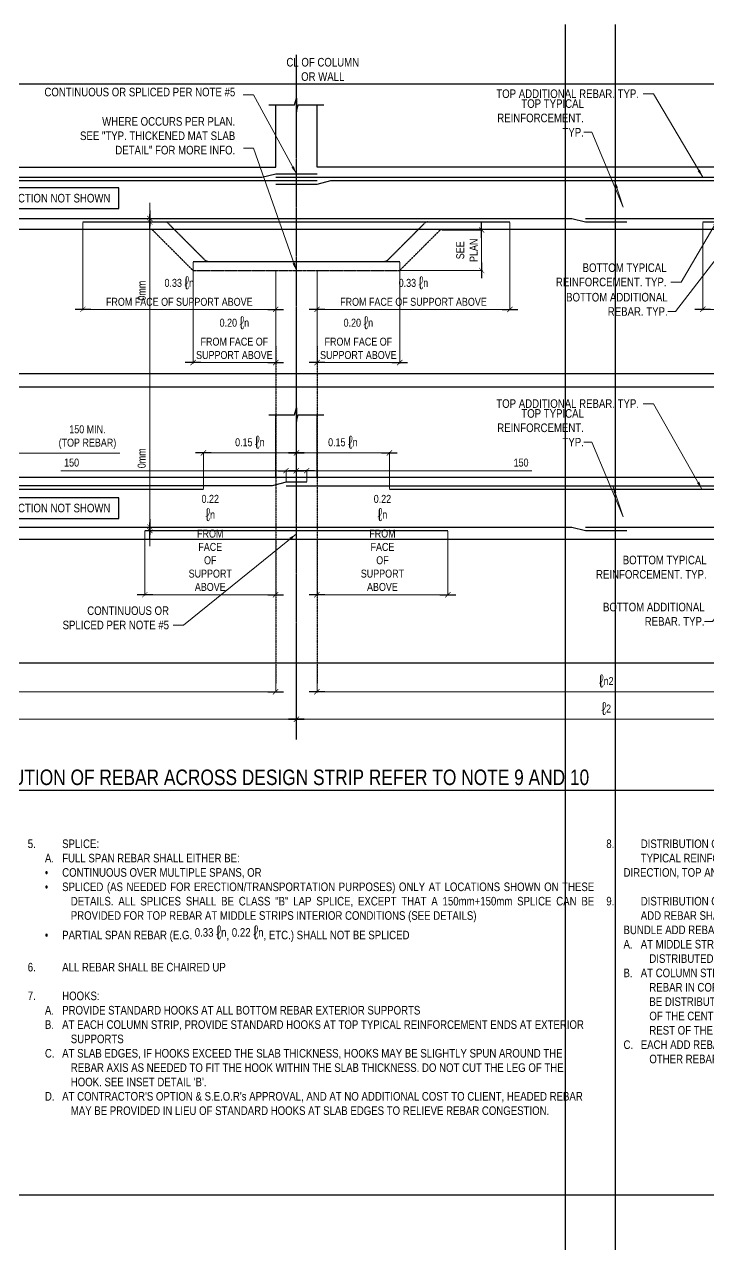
# Model space of a CAD drawing. Header units: millimetres. Extents: x 2250 to 72050, y -16050 to 57150.
# Drawn here: x 20186 to 40698, y 20560 to 57150 of the extents above; entities that cross this region are included whole.
import ezdxf

# ---------------------------------------------------------------- set-up
doc = ezdxf.new("R2010")
doc.units = ezdxf.units.MM
for name, pattern in [('CENTER2', [1.125, 0.75, -0.125, 0.125, -0.125]), ('DOT2', [0.125, 0, -0.125]), ('HIDDEN', [0.375, 0.25, -0.125]), ('HIDDEN2', [0.1875, 0.125, -0.0625])]:
    doc.linetypes.add(name, pattern=pattern)
doc.layers.add('Lines', color=7, linetype='Continuous', lineweight=9, true_color=0x00a600)
doc.layers.add('NPLT-JLA', color=193, linetype='Continuous', plot=False)
for name, color, linetype in [('S-G-BREK', 2, 'Continuous'), ('S-G-CNTR', 1, 'CENTER2'), ('S-G-DIMS', 1, 'Continuous'), ('S-G-DOTS', 2, 'DOT2'), ('S-G-HDN1', 2, 'HIDDEN'), ('S-G-HDN2', 1, 'HIDDEN2'), ('S-G-LEDR', 2, 'Continuous'), ('S-G-MEDM', 3, 'Continuous'), ('S-G-RBAR', 7, 'Continuous'), ('S-G-STTL', 4, 'Continuous'), ('S-G-TEXT', 3, 'Continuous'), ('S-G-TITLREF', 4, 'Continuous')]:
    doc.layers.add(name, color=color, linetype=linetype)
doc.styles.add('ARIAL', font='arial.ttf', dxfattribs={"width": 0.8})
doc.dimstyles.new('ARIALDIMS', dxfattribs={"dimscale": 12, "dimtxt": 20, "dimasz": 19.5, "dimexe": 2.25, "dimexo": 1.75, "dimgap": 10, "dimtad": 1, "dimzin": 3, "dimdsep": 46, "dimtxsty": 'ARIAL', "dimblk1": 'nyatick', "dimblk2": 'nyatick', "dimsah": 1, "dimcen": 2.25, "dimclrd": 1, "dimclre": 1, "dimclrt": 2, "dimadec": 0, "dimazin": 0, "dimtfac": 1, "dimtmove": 0, "dimatfit": 3, "dimfxl": 1, "dimfrac": 2, "dimtolj": 1, "dimtzin": 0, "dimarcsym": 0})

# ---------------------------------------------------------------- blocks, each defined once
blk = doc.blocks.new('nyatick')
at = {"layer": 'S-G-DIMS'}
blk.add_line((-1.01, 0), (1, 0), dxfattribs=at)
at = {"layer": 'S-G-DIMS', "const_width": 0.08}
blk.add_lwpolyline([(0.34, 0.34), (-0.34, -0.34)], dxfattribs=at)
blk = doc.blocks.new('*D271')
at = {"layer": 'Defpoints', "color": 0, "transparency": 16777216}
for p in [(70082, 88492), (87428, 88492), (87428, 87666)]:
    blk.add_point(p, dxfattribs=at)
at = {"layer": 'S-G-DIMS', "color": 1, "lineweight": -2, "transparency": 16777216}
for p, q in [((70082, 88471), (70082, 87639)), ((87428, 88471), (87428, 87639)), ((70316, 87666), (87194, 87666))]:
    blk.add_line(p, q, dxfattribs=at)
at = {"layer": 'S-G-DIMS', "color": 1, "lineweight": -2, "transparency": 16777216, "xscale": 234, "yscale": 234, "zscale": 234, "rotation": 180}
blk.add_blockref('nyatick', (70082, 87666), dxfattribs=at)
at = {"layer": 'S-G-DIMS', "color": 1, "lineweight": -2, "transparency": 16777216, "xscale": 234, "yscale": 234, "zscale": 234}
blk.add_blockref('nyatick', (87428, 87666), dxfattribs=at)
at = {"layer": 'S-G-DIMS', "color": 2, "transparency": 16777216, "insert": (78755, 87985), "char_height": 240, "attachment_point": 5, "style": 'ARIAL'}
blk.add_mtext('\\A1;{\\fArial|b0|i0|c0|p34;\\H1.6x;ℓ\\H0.625x;n1 }', dxfattribs=at)
blk = doc.blocks.new('*D272')
at = {"layer": 'Defpoints', "color": 0, "transparency": 16777216}
for p in [(88667, 88492), (106012, 88492), (106012, 87666)]:
    blk.add_point(p, dxfattribs=at)
at = {"layer": 'S-G-DIMS', "color": 1, "lineweight": -2, "transparency": 16777216}
for p, q in [((88667, 88471), (88667, 87639)), ((106012, 88471), (106012, 87639)), ((88901, 87666), (105778, 87666))]:
    blk.add_line(p, q, dxfattribs=at)
at = {"layer": 'S-G-DIMS', "color": 1, "lineweight": -2, "transparency": 16777216, "xscale": 234, "yscale": 234, "zscale": 234, "rotation": 180}
blk.add_blockref('nyatick', (88667, 87666), dxfattribs=at)
at = {"layer": 'S-G-DIMS', "color": 1, "lineweight": -2, "transparency": 16777216, "xscale": 234, "yscale": 234, "zscale": 234}
blk.add_blockref('nyatick', (106012, 87666), dxfattribs=at)
at = {"layer": 'S-G-DIMS', "color": 2, "transparency": 16777216, "insert": (97339, 87985), "char_height": 240, "attachment_point": 5, "style": 'ARIAL'}
blk.add_mtext('\\A1;{\\fArial|b0|i0|c0|p34;\\H1.6x;ℓ\\H0.625x;n2 }', dxfattribs=at)
blk = doc.blocks.new('*D273')
at = {"layer": 'Defpoints', "color": 0, "transparency": 16777216}
for p in [(69463, 88492), (88047, 88492), (88047, 86840)]:
    blk.add_point(p, dxfattribs=at)
at = {"layer": 'S-G-DIMS', "color": 1, "lineweight": -2, "transparency": 16777216}
for p, q in [((69463, 88471), (69463, 86813)), ((88047, 88471), (88047, 86813)), ((69697, 86840), (87813, 86840))]:
    blk.add_line(p, q, dxfattribs=at)
at = {"layer": 'S-G-DIMS', "color": 1, "lineweight": -2, "transparency": 16777216, "xscale": 234, "yscale": 234, "zscale": 234, "rotation": 180}
blk.add_blockref('nyatick', (69463, 86840), dxfattribs=at)
at = {"layer": 'S-G-DIMS', "color": 1, "lineweight": -2, "transparency": 16777216, "xscale": 234, "yscale": 234, "zscale": 234}
blk.add_blockref('nyatick', (88047, 86840), dxfattribs=at)
at = {"layer": 'S-G-DIMS', "color": 2, "transparency": 16777216, "insert": (78755, 87159), "char_height": 240, "attachment_point": 5, "style": 'ARIAL'}
blk.add_mtext('\\A1;{\\fArial|b0|i0|c0|p34;\\H1.6x;ℓ\\H0.625x;1 }', dxfattribs=at)
blk = doc.blocks.new('*D274')
at = {"layer": 'Defpoints', "color": 0, "transparency": 16777216}
for p in [(88047, 88492), (106632, 88492), (106632, 86840)]:
    blk.add_point(p, dxfattribs=at)
at = {"layer": 'S-G-DIMS', "color": 1, "lineweight": -2, "transparency": 16777216}
for p, q in [((88047, 88471), (88047, 86813)), ((106632, 88471), (106632, 86813)), ((88281, 86840), (106398, 86840))]:
    blk.add_line(p, q, dxfattribs=at)
at = {"layer": 'S-G-DIMS', "color": 1, "lineweight": -2, "transparency": 16777216, "xscale": 234, "yscale": 234, "zscale": 234, "rotation": 180}
blk.add_blockref('nyatick', (88047, 86840), dxfattribs=at)
at = {"layer": 'S-G-DIMS', "color": 1, "lineweight": -2, "transparency": 16777216, "xscale": 234, "yscale": 234, "zscale": 234}
blk.add_blockref('nyatick', (106632, 86840), dxfattribs=at)
at = {"layer": 'S-G-DIMS', "color": 2, "transparency": 16777216, "insert": (97339, 87159), "char_height": 240, "attachment_point": 5, "style": 'ARIAL'}
blk.add_mtext('\\A1;{\\fArial|b0|i0|c0|p34;\\H1.6x;ℓ\\H0.625x;2 }', dxfattribs=at)
blk = doc.blocks.new('*D276')
at = {"layer": 'Defpoints', "color": 0, "transparency": 16777216}
for p in [(92384, 101512), (93602, 101512), (91145, 100297)]:
    blk.add_point(p, dxfattribs=at)
at = {"layer": 'S-G-DIMS', "color": 1, "lineweight": -2, "transparency": 16777216}
for p, q in [((92405, 101512), (93629, 101512)), ((93602, 100531), (93602, 101278)), ((91166, 100297), (93629, 100297))]:
    blk.add_line(p, q, dxfattribs=at)
at = {"layer": 'S-G-DIMS', "color": 1, "lineweight": -2, "transparency": 16777216, "xscale": 234, "yscale": 234, "zscale": 234}
for p, rotation in [((93602, 101512), 90), ((93602, 100297), 270)]:
    blk.add_blockref('nyatick', p, dxfattribs=dict(at, rotation=rotation))
at = {"layer": 'S-G-DIMS', "color": 2, "transparency": 16777216, "insert": (93160, 100904), "char_height": 240, "attachment_point": 5, "rotation": 90, "style": 'ARIAL'}
blk.add_mtext('\\A1;SEE\\PPLAN', dxfattribs=at)
blk = doc.blocks.new('*D279')
at = {"layer": 'Defpoints', "color": 0, "transparency": 16777216}
for p in [(88667, 92244), (92590, 92502), (92590, 90575)]:
    blk.add_point(p, dxfattribs=at)
at = {"layer": 'S-G-DIMS', "color": 1, "lineweight": -2, "transparency": 16777216}
for p, q in [((88667, 92223), (88667, 90548)), ((92590, 92481), (92590, 90548)), ((88901, 90575), (92356, 90575))]:
    blk.add_line(p, q, dxfattribs=at)
at = {"layer": 'S-G-DIMS', "color": 1, "lineweight": -2, "transparency": 16777216, "xscale": 234, "yscale": 234, "zscale": 234, "rotation": 180}
blk.add_blockref('nyatick', (88667, 90575), dxfattribs=at)
at = {"layer": 'S-G-DIMS', "color": 1, "lineweight": -2, "transparency": 16777216, "xscale": 234, "yscale": 234, "zscale": 234}
blk.add_blockref('nyatick', (92590, 90575), dxfattribs=at)
at = {"layer": 'S-G-DIMS', "color": 2, "transparency": 16777216, "insert": (90628, 92127), "char_height": 240, "width": 199.47, "attachment_point": 5, "style": 'ARIAL'}
blk.add_mtext('\\A1;0.22 {\\fArial|b0|i0|c0|p34;\\H1.6x;ℓ\\H0.625x;n\\P}FROM FACE OF \\PSUPPORT ABOVE', dxfattribs=at)
blk = doc.blocks.new('*D281')
at = {"layer": 'Defpoints', "color": 0, "transparency": 16777216}
for p in [(88357, 94294), (88047, 93947), (88357, 93947)]:
    blk.add_point(p, dxfattribs=at)
at = {"layer": 'S-G-DIMS', "color": 1, "lineweight": -2, "transparency": 16777216}
for p, q in [((87813, 94294), (87579, 94294)), ((88047, 93968), (88047, 94321)), ((88047, 94294), (88357, 94294)), ((88357, 93968), (88357, 94321)), ((88591, 94294), (95108, 94294))]:
    blk.add_line(p, q, dxfattribs=at)
at = {"layer": 'S-G-DIMS', "color": 1, "lineweight": -2, "transparency": 16777216, "xscale": 234, "yscale": 234, "zscale": 234}
blk.add_blockref('nyatick', (88047, 94294), dxfattribs=at)
at = {"layer": 'S-G-DIMS', "color": 1, "lineweight": -2, "transparency": 16777216, "xscale": 234, "yscale": 234, "zscale": 234, "rotation": 180}
blk.add_blockref('nyatick', (88357, 94294), dxfattribs=at)
at = {"layer": 'S-G-DIMS', "color": 2, "transparency": 16777216, "insert": (94785, 94536), "char_height": 240, "attachment_point": 5, "style": 'ARIAL'}
blk.add_mtext('\\A1;150', dxfattribs=at)
blk = doc.blocks.new('*D282')
at = {"layer": 'Defpoints', "color": 0, "transparency": 16777216}
for p in [(88047, 94294), (87738, 93947), (88047, 93947)]:
    blk.add_point(p, dxfattribs=at)
at = {"layer": 'S-G-DIMS', "color": 1, "lineweight": -2, "transparency": 16777216}
for p, q in [((87504, 94294), (80986, 94294)), ((87738, 93968), (87738, 94321)), ((88047, 94294), (87738, 94294)), ((88047, 93968), (88047, 94321)), ((88281, 94294), (88515, 94294))]:
    blk.add_line(p, q, dxfattribs=at)
at = {"layer": 'S-G-DIMS', "color": 1, "lineweight": -2, "transparency": 16777216, "xscale": 234, "yscale": 234, "zscale": 234}
blk.add_blockref('nyatick', (87738, 94294), dxfattribs=at)
at = {"layer": 'S-G-DIMS', "color": 1, "lineweight": -2, "transparency": 16777216, "xscale": 234, "yscale": 234, "zscale": 234, "rotation": 180}
blk.add_blockref('nyatick', (88047, 94294), dxfattribs=at)
at = {"layer": 'S-G-DIMS', "color": 2, "transparency": 16777216, "insert": (81309, 94536), "char_height": 240, "attachment_point": 5, "style": 'ARIAL'}
blk.add_mtext('\\A1;150', dxfattribs=at)
blk = doc.blocks.new('*D261')
at = {"layer": 'Defpoints', "color": 0, "transparency": 16777216}
for p in [(83654, 101857), (84146, 101857), (84146, 101754)]:
    blk.add_point(p, dxfattribs=at)
at = {"layer": 'S-G-DIMS', "color": 1, "lineweight": -2, "transparency": 16777216}
for p, q in [((83654, 102091), (83654, 102325)), ((84125, 101857), (83627, 101857)), ((84125, 101754), (83627, 101754)), ((83654, 101857), (83654, 101754)), ((83654, 101520), (83654, 94263))]:
    blk.add_line(p, q, dxfattribs=at)
at = {"layer": 'S-G-DIMS', "color": 1, "lineweight": -2, "transparency": 16777216, "xscale": 234, "yscale": 234, "zscale": 234}
for p, rotation in [((83654, 101857), 270), ((83654, 101754), 90)]:
    blk.add_blockref('nyatick', p, dxfattribs=dict(at, rotation=rotation))
at = {"layer": 'S-G-DIMS', "color": 2, "transparency": 16777216, "insert": (83411, 94666), "char_height": 240, "attachment_point": 5, "rotation": 90, "style": 'ARIAL'}
blk.add_mtext('\\A1;0mm', dxfattribs=at)
blk = doc.blocks.new('*D262')
at = {"layer": 'Defpoints', "color": 0, "transparency": 16777216}
for p in [(83654, 92605), (84146, 92605), (84146, 92502)]:
    blk.add_point(p, dxfattribs=at)
at = {"layer": 'S-G-DIMS', "color": 1, "lineweight": -2, "transparency": 16777216}
for p, q in [((83654, 92839), (83654, 100096)), ((84125, 92605), (83627, 92605)), ((83654, 92502), (83654, 92605)), ((84125, 92502), (83627, 92502)), ((83654, 92268), (83654, 92034))]:
    blk.add_line(p, q, dxfattribs=at)
at = {"layer": 'S-G-DIMS', "color": 1, "lineweight": -2, "transparency": 16777216, "xscale": 234, "yscale": 234, "zscale": 234}
for p, rotation in [((83654, 92605), 270), ((83654, 92502), 90)]:
    blk.add_blockref('nyatick', p, dxfattribs=dict(at, rotation=rotation))
at = {"layer": 'S-G-DIMS', "color": 2, "transparency": 16777216, "insert": (83411, 99693), "char_height": 240, "attachment_point": 5, "rotation": 90, "style": 'ARIAL'}
blk.add_mtext('\\A1;0mm', dxfattribs=at)
blk = doc.blocks.new('*D263')
at = {"layer": 'Defpoints', "color": 0, "transparency": 16777216}
for p in [(88047, 96377), (88047, 94826), (85260, 93741)]:
    blk.add_point(p, dxfattribs=at)
at = {"layer": 'S-G-DIMS', "color": 1, "lineweight": -2, "transparency": 16777216}
for p, q in [((88047, 96356), (88047, 94799)), ((85260, 93762), (85260, 94853)), ((85494, 94826), (87813, 94826))]:
    blk.add_line(p, q, dxfattribs=at)
at = {"layer": 'S-G-DIMS', "color": 1, "lineweight": -2, "transparency": 16777216, "xscale": 234, "yscale": 234, "zscale": 234, "rotation": 180}
blk.add_blockref('nyatick', (85260, 94826), dxfattribs=at)
at = {"layer": 'S-G-DIMS', "color": 1, "lineweight": -2, "transparency": 16777216, "xscale": 234, "yscale": 234, "zscale": 234}
blk.add_blockref('nyatick', (88047, 94826), dxfattribs=at)
at = {"layer": 'S-G-DIMS', "color": 2, "transparency": 16777216, "insert": (86653, 95145), "char_height": 240, "attachment_point": 5, "style": 'ARIAL'}
blk.add_mtext('\\A1;0.15 {\\fArial|b0|i0|c0|p34;\\H1.6x;ℓ\\H0.625x;n }', dxfattribs=at)
blk = doc.blocks.new('*D264')
at = {"layer": 'Defpoints', "color": 0, "transparency": 16777216}
for p in [(81646, 101754), (87428, 100297), (87428, 99133)]:
    blk.add_point(p, dxfattribs=at)
at = {"layer": 'S-G-DIMS', "color": 1, "lineweight": -2, "transparency": 16777216}
for p, q in [((81646, 101733), (81646, 99106)), ((87428, 100276), (87428, 99106)), ((81880, 99133), (87194, 99133))]:
    blk.add_line(p, q, dxfattribs=at)
at = {"layer": 'S-G-DIMS', "color": 1, "lineweight": -2, "transparency": 16777216, "xscale": 234, "yscale": 234, "zscale": 234, "rotation": 180}
blk.add_blockref('nyatick', (81646, 99133), dxfattribs=at)
at = {"layer": 'S-G-DIMS', "color": 1, "lineweight": -2, "transparency": 16777216, "xscale": 234, "yscale": 234, "zscale": 234}
blk.add_blockref('nyatick', (87428, 99133), dxfattribs=at)
at = {"layer": 'S-G-DIMS', "color": 2, "transparency": 16777216, "insert": (84537, 99677), "char_height": 240, "attachment_point": 5, "style": 'ARIAL'}
blk.add_mtext('\\A1;0.33 {\\fArial|b0|i0|c0|p34;\\H1.6x;ℓ\\H0.625x;n      \\P}FROM FACE OF SUPPORT ABOVE', dxfattribs=at)
blk = doc.blocks.new('*D265')
at = {"layer": 'Defpoints', "color": 0, "transparency": 16777216}
for p in [(94449, 101754), (88667, 100297), (88667, 99133)]:
    blk.add_point(p, dxfattribs=at)
at = {"layer": 'S-G-DIMS', "color": 1, "lineweight": -2, "transparency": 16777216}
for p, q in [((94449, 101733), (94449, 99106)), ((88667, 100276), (88667, 99106)), ((94215, 99133), (88901, 99133))]:
    blk.add_line(p, q, dxfattribs=at)
at = {"layer": 'S-G-DIMS', "color": 1, "lineweight": -2, "transparency": 16777216, "xscale": 234, "yscale": 234, "zscale": 234, "rotation": 180}
blk.add_blockref('nyatick', (88667, 99133), dxfattribs=at)
at = {"layer": 'S-G-DIMS', "color": 1, "lineweight": -2, "transparency": 16777216, "xscale": 234, "yscale": 234, "zscale": 234}
blk.add_blockref('nyatick', (94449, 99133), dxfattribs=at)
at = {"layer": 'S-G-DIMS', "color": 2, "transparency": 16777216, "insert": (91558, 99677), "char_height": 240, "attachment_point": 5, "style": 'ARIAL'}
blk.add_mtext('\\A1;0.33 {\\fArial|b0|i0|c0|p34;\\H1.6x;ℓ\\H0.625x;n\\P}FROM FACE OF SUPPORT ABOVE', dxfattribs=at)
blk = doc.blocks.new('*D266')
at = {"layer": 'Defpoints', "color": 0, "transparency": 16777216}
for p in [(100230, 101754), (106012, 100297), (106012, 99133)]:
    blk.add_point(p, dxfattribs=at)
at = {"layer": 'S-G-DIMS', "color": 1, "lineweight": -2, "transparency": 16777216}
for p, q in [((100230, 101733), (100230, 99106)), ((106012, 100276), (106012, 99106)), ((100464, 99133), (105778, 99133))]:
    blk.add_line(p, q, dxfattribs=at)
at = {"layer": 'S-G-DIMS', "color": 1, "lineweight": -2, "transparency": 16777216, "xscale": 234, "yscale": 234, "zscale": 234, "rotation": 180}
blk.add_blockref('nyatick', (100230, 99133), dxfattribs=at)
at = {"layer": 'S-G-DIMS', "color": 1, "lineweight": -2, "transparency": 16777216, "xscale": 234, "yscale": 234, "zscale": 234}
blk.add_blockref('nyatick', (106012, 99133), dxfattribs=at)
at = {"layer": 'S-G-DIMS', "color": 2, "transparency": 16777216, "insert": (103121, 99677), "char_height": 240, "attachment_point": 5, "style": 'ARIAL'}
blk.add_mtext('\\A1;0.33 {\\fArial|b0|i0|c0|p34;\\H1.6x;ℓ\\H0.625x;n\\P}FROM FACE OF SUPPORT ABOVE', dxfattribs=at)
blk = doc.blocks.new('*D269')
at = {"layer": 'Defpoints', "color": 0, "transparency": 16777216}
for p in [(84950, 100572), (87428, 99133), (84950, 97536)]:
    blk.add_point(p, dxfattribs=at)
at = {"layer": 'S-G-DIMS', "color": 1, "lineweight": -2, "transparency": 16777216}
for p, q in [((84950, 100551), (84950, 97509)), ((87428, 99112), (87428, 97509)), ((87194, 97536), (85184, 97536))]:
    blk.add_line(p, q, dxfattribs=at)
at = {"layer": 'S-G-DIMS', "color": 1, "lineweight": -2, "transparency": 16777216, "xscale": 234, "yscale": 234, "zscale": 234, "rotation": 180}
blk.add_blockref('nyatick', (84950, 97536), dxfattribs=at)
at = {"layer": 'S-G-DIMS', "color": 1, "lineweight": -2, "transparency": 16777216, "xscale": 234, "yscale": 234, "zscale": 234}
blk.add_blockref('nyatick', (87428, 97536), dxfattribs=at)
at = {"layer": 'S-G-DIMS', "color": 2, "transparency": 16777216, "insert": (86189, 98282), "char_height": 240, "attachment_point": 5, "style": 'ARIAL'}
blk.add_mtext('\\A1;0.20 {\\fArial|b0|i0|c0|p34;\\H1.6x;ℓ\\H0.625x;n\\P}FROM FACE OF \\PSUPPORT ABOVE', dxfattribs=at)
blk = doc.blocks.new('*D247')
at = {"layer": 'Defpoints', "color": 0, "transparency": 16777216}
for p in [(83504, 92502), (87428, 92244), (83504, 90575)]:
    blk.add_point(p, dxfattribs=at)
at = {"layer": 'S-G-DIMS', "color": 1, "lineweight": -2, "transparency": 16777216}
for p, q in [((83504, 92481), (83504, 90548)), ((87428, 92223), (87428, 90548)), ((87194, 90575), (83738, 90575))]:
    blk.add_line(p, q, dxfattribs=at)
at = {"layer": 'S-G-DIMS', "color": 1, "lineweight": -2, "transparency": 16777216, "xscale": 234, "yscale": 234, "zscale": 234, "rotation": 180}
blk.add_blockref('nyatick', (83504, 90575), dxfattribs=at)
at = {"layer": 'S-G-DIMS', "color": 1, "lineweight": -2, "transparency": 16777216, "xscale": 234, "yscale": 234, "zscale": 234}
blk.add_blockref('nyatick', (87428, 90575), dxfattribs=at)
at = {"layer": 'S-G-DIMS', "color": 2, "transparency": 16777216, "insert": (85466, 92127), "char_height": 240, "width": 199.47, "attachment_point": 5, "style": 'ARIAL'}
blk.add_mtext('\\A1;0.22 {\\fArial|b0|i0|c0|p34;\\H1.6x;ℓ\\H0.625x;n\\P}FROM FACE OF \\PSUPPORT ABOVE', dxfattribs=at)
blk = doc.blocks.new('*D251')
at = {"layer": 'Defpoints', "color": 0, "transparency": 16777216}
for p in [(88047, 96377), (88047, 94826), (90835, 93741)]:
    blk.add_point(p, dxfattribs=at)
at = {"layer": 'S-G-DIMS', "color": 1, "lineweight": -2, "transparency": 16777216}
for p, q in [((88047, 96356), (88047, 94799)), ((90601, 94826), (88281, 94826)), ((90835, 93762), (90835, 94853))]:
    blk.add_line(p, q, dxfattribs=at)
at = {"layer": 'S-G-DIMS', "color": 1, "lineweight": -2, "transparency": 16777216, "xscale": 234, "yscale": 234, "zscale": 234, "rotation": 180}
blk.add_blockref('nyatick', (88047, 94826), dxfattribs=at)
at = {"layer": 'S-G-DIMS', "color": 1, "lineweight": -2, "transparency": 16777216, "xscale": 234, "yscale": 234, "zscale": 234}
blk.add_blockref('nyatick', (90835, 94826), dxfattribs=at)
at = {"layer": 'S-G-DIMS', "color": 2, "transparency": 16777216, "insert": (89441, 95145), "char_height": 240, "attachment_point": 5, "style": 'ARIAL'}
blk.add_mtext('\\A1;0.15 {\\fArial|b0|i0|c0|p34;\\H1.6x;ℓ\\H0.625x;n }', dxfattribs=at)
blk = doc.blocks.new('*D254')
at = {"layer": 'Defpoints', "color": 0, "transparency": 16777216}
for p in [(91145, 100572), (88667, 99133), (91145, 97536)]:
    blk.add_point(p, dxfattribs=at)
at = {"layer": 'S-G-DIMS', "color": 1, "lineweight": -2, "transparency": 16777216}
for p, q in [((91145, 100551), (91145, 97509)), ((88667, 99112), (88667, 97509)), ((88901, 97536), (90911, 97536))]:
    blk.add_line(p, q, dxfattribs=at)
at = {"layer": 'S-G-DIMS', "color": 1, "lineweight": -2, "transparency": 16777216, "xscale": 234, "yscale": 234, "zscale": 234, "rotation": 180}
blk.add_blockref('nyatick', (88667, 97536), dxfattribs=at)
at = {"layer": 'S-G-DIMS', "color": 1, "lineweight": -2, "transparency": 16777216, "xscale": 234, "yscale": 234, "zscale": 234}
blk.add_blockref('nyatick', (91145, 97536), dxfattribs=at)
at = {"layer": 'S-G-DIMS', "color": 2, "transparency": 16777216, "insert": (89906, 98282), "char_height": 240, "attachment_point": 5, "style": 'ARIAL'}
blk.add_mtext('\\A1;0.20 {\\fArial|b0|i0|c0|p34;\\H1.6x;ℓ\\H0.625x;n\\P}FROM FACE OF \\PSUPPORT ABOVE', dxfattribs=at)
blk = doc.blocks.new('*D260')
at = {"layer": 'Defpoints', "color": 0, "transparency": 16777216}
for p in [(69256, 94822), (70082, 94102), (69256, 93804)]:
    blk.add_point(p, dxfattribs=at)
at = {"layer": 'S-G-MEDM', "color": 1, "lineweight": -2, "transparency": 16777216}
for p, q in [((69256, 93825), (69256, 94849)), ((69490, 94822), (69848, 94822)), ((70082, 94123), (70082, 94849)), ((70082, 94822), (82755, 94822))]:
    blk.add_line(p, q, dxfattribs=at)
at = {"layer": 'S-G-MEDM', "color": 1, "lineweight": -2, "transparency": 16777216, "xscale": 234, "yscale": 234, "zscale": 234, "rotation": 180}
blk.add_blockref('nyatick', (69256, 94822), dxfattribs=at)
at = {"layer": 'S-G-MEDM', "color": 1, "lineweight": -2, "transparency": 16777216, "xscale": 234, "yscale": 234, "zscale": 234}
blk.add_blockref('nyatick', (70082, 94822), dxfattribs=at)
at = {"layer": 'S-G-MEDM', "color": 2, "transparency": 16777216, "insert": (81784, 95300), "char_height": 240, "attachment_point": 5, "style": 'ARIAL'}
blk.add_mtext('\\A1;150 MIN. \\P(TOP REBAR)', dxfattribs=at)
blk = doc.blocks.new('A$Ccc037798')
at = {"layer": 'S-G-BREK'}
for points in [[(26528.189, 27819.404), (27298.831, 27819.404), (27354.161, 28025.897), (27354.161, 27612.911), (27409.49, 27819.404), (28180.133, 27819.404)], [(26528.189, 18527.22), (27298.831, 18527.22), (27354.161, 18733.713), (27354.161, 18320.727), (27409.49, 18527.22), (28180.133, 18527.22)]]:
    blk.add_lwpolyline(points, dxfattribs=at)
at = {"layer": 'S-G-CNTR'}
blk.add_line((27354.161, 8793.235), (27354.161, 29322.409), dxfattribs=at)
at = {"layer": 'S-G-DIMS'}
for points in [[(14089.958, 24711.266), (22033.994, 24711.266), (22033.994, 25330.745), (14089.958, 25330.745)], [(14089.958, 15419.082), (22033.994, 15419.082), (22033.994, 16038.561), (14089.958, 16038.561)]]:
    blk.add_lwpolyline(points, close=True, dxfattribs=at)
at = {"layer": 'S-G-DOTS'}
for p, q in [((26734.682, 20592.149), (26734.682, 10473.993)), ((27973.64, 20592.149), (27973.64, 10473.993))]:
    blk.add_line(p, q, dxfattribs=at)
at = {"layer": 'S-G-HDN1'}
blk.add_line((24256.766, 23127.775), (30451.556, 23127.775), dxfattribs=at)
for points in [[(23408.473, 24309.79), (23408.473, 24309.79, -0.198912367), (23517.982, 24264.429), (24609.276, 23173.135, 0.198912367), (24718.786, 23127.775)], [(29989.536, 23127.775, 0.198912367), (30099.045, 23173.135), (31190.339, 24264.429, -0.198912367), (31299.849, 24309.79), (31299.849, 24309.79)]]:
    blk.add_lwpolyline(points, format="xyb", dxfattribs=at)
at = {"layer": 'S-G-HDN2'}
for p, q in [((23017.808, 24091.787), (24256.766, 22852.829)), ((30451.556, 22852.829), (31690.513, 24091.787)), ((24256.766, 22852.829), (30451.556, 22852.829)), ((26734.682, 16658.04), (26734.682, 18527.22)), ((27973.64, 16658.04), (27973.64, 18527.22))]:
    blk.add_line(p, q, dxfattribs=at)
at = {"layer": 'S-G-MEDM'}
for p, q in [((8150.313, 16658.04), (52546.305, 16658.04)), ((8150.313, 14799.603), (52546.305, 14799.603))]:
    blk.add_line(p, q, dxfattribs=at)
for points in [[(2162.016, 19766.178), (53785.263, 19766.178), (53785.263, 28438.883), (2162.016, 28438.883)], [(2162.016, 11093.472), (53785.263, 11093.472), (53785.263, 19353.192), (2162.016, 19353.192)]]:
    blk.add_lwpolyline(points, close=True, dxfattribs=at)
for points in [[(8154.707, 27819.404), (8154.707, 24091.787), (52546.305, 24091.787)], [(9389.271, 27819.404), (9389.271, 25950.224), (26734.682, 25950.224), (26734.682, 27819.404)], [(45319.051, 27819.404), (45319.051, 25950.224), (27973.64, 25950.224), (27973.64, 27819.404)]]:
    blk.add_lwpolyline(points, dxfattribs=at)
at = {"layer": 'S-G-RBAR', "color": 6}
for p, q in [((8563.299, 25548.748), (27973.64, 25548.748)), ((20952.878, 24309.79), (33755.443, 24309.79)), ((36026.866, 24413.036), (52546.305, 24413.036)), ((39537.247, 24309.79), (52339.812, 24309.79)), ((8563.299, 16296.677), (24566.505, 16296.677)), ((30141.816, 16296.677), (43150.874, 16296.677)), ((22811.315, 15057.719), (31897.006, 15057.719)), ((36026.866, 15160.966), (52546.305, 15160.966))]:
    blk.add_line(p, q, dxfattribs=at)
blk.add_lwpolyline([(8563.299, 24516.283), (8563.299, 25239.008, -0.414213562), (8976.285, 25651.994), (26321.696, 25651.994), (26734.682, 25755.241), (27973.64, 25755.241)], format="xyb", dxfattribs=at)
for points in [[(26734.682, 25651.994), (44906.065, 25651.994), (45319.051, 25755.241), (46558.009, 25755.241)], [(26734.682, 25445.501), (27973.64, 25445.501), (28386.626, 25548.748), (46558.009, 25548.748)], [(17442.497, 24413.036), (35613.88, 24413.036), (36026.866, 24309.79), (37265.824, 24309.79)], [(27663.9, 16503.17), (27044.421, 16503.17), (26631.435, 16399.924), (8563.299, 16399.924)], [(27044.421, 16399.924), (45215.804, 16399.924), (45628.79, 16503.17), (46248.269, 16503.17)], [(17442.497, 15160.966), (35613.88, 15160.966), (36026.866, 15057.719), (37265.824, 15057.719)]]:
    blk.add_lwpolyline(points, dxfattribs=at)
at = {"layer": 'S-G-STTL'}
blk.add_line((68859.251, 7258.696), (2987.988, 7258.696), dxfattribs=at)
at = {"layer": 'S-G-LEDR', "color": 3, "char_height": 258.11624, "style": 'ARIAL'}
for s, insert, width, attachment_point in [('CL OF COLUMN\\POR WALL', (28145.593, 28882.784), 4487.64536, 5), ('CONTINUOUS OR SPLICED PER NOTE #5', (25522.501, 28333.823), 6950.08693, 3), ('TOP ADDITIONAL REBAR. TYP.', (37627.511, 28022.435), 7789.61211, 9), ('TOP TYPICAL REINFORCEMENT. TYP.', (35973.977, 26869.55), 3298.59873, 9), ('WHERE OCCURS PER PLAN.\\PSEE "TYP. THICKENED MAT SLAB DETAIL" FOR MORE INFO.', (25522.501, 26330.613), 5481.10553, 9), ('REBAR IN PERPENDICULAR DIRECTION NOT SHOWN', (18061.976, 25021.006), 7944.03599, 5), ('BOTTOM TYPICAL REINFORCEMENT. TYP.', (38452.31, 22375.571), 3377.34091, 9), ('BOTTOM ADDITIONAL REBAR. TYP.', (38486.464, 21494.217), 3251.06217, 9), ('TOP ADDITIONAL REBAR. TYP.', (37627.511, 18730.251), 7789.61211, 9), ('TOP TYPICAL REINFORCEMENT. TYP.', (35973.977, 17577.365), 3298.59873, 9), ('REBAR IN PERPENDICULAR DIRECTION NOT SHOWN', (18061.976, 15728.821), 7944.03599, 5), ('BOTTOM TYPICAL REINFORCEMENT. TYP.', (39655.788, 13609.033), 3817.28938, 9), ('BOTTOM ADDITIONAL REBAR. TYP.', (39593.036, 12202.032), 3301.19649, 9), ('CONTINUOUS OR SPLICED PER NOTE #5', (23535.99, 12090.745), 3189.22124, 9)]:
    blk.add_mtext(s, dxfattribs=dict(at, insert=insert, width=width, attachment_point=attachment_point))
at = {"layer": 'S-G-STTL', "style": 'ARIAL', "width": 0.8}
blk.add_text('REBAR ARRANGEMENT ALONG DESIGN STRIPS - FOR DISTRIBUTION OF REBAR ACROSS DESIGN STRIP REFER TO NOTE 9 AND 10', height=464.609221, dxfattribs=at).set_placement((2987.988, 7423.89))
at = {"layer": 'S-G-TEXT', "char_height": 258.116242, "width": 16932.42495, "attachment_point": 1, "style": 'ARIAL'}
for s, insert in [('\\pxi-2,l2;5.^ISPLICE:\\P\\pi-3,l5;A.^IFULL SPAN REBAR SHALL EITHER BE:\\P\\pqj;{\\fSymbol|b0|i0|c2|p18;·^I}CONTINUOUS OVER MULTIPLE SPANS, OR\\P{\\fSymbol|b0|i0|c2|p18;·^I}SPLICED (AS NEEDED FOR ERECTION/TRANSPORTATION PURPOSES) ONLY AT LOCATIONS SHOWN ON THESE DETAILS. ALL SPLICES SHALL BE CLASS "B" LAP SPLICE, EXCEPT THAT A 150mm+150mm SPLICE CAN BE PROVIDED FOR TOP REBAR AT MIDDLE STRIPS INTERIOR CONDITIONS (SEE DETAILS)\\P{\\fSymbol|b0|i0|c2|p18;·^I}PARTIAL SPAN REBAR (E.G. {\\A1;\\C3;0.33 \\H1.6x;ℓ\\H0.625x;n}, {\\A1;\\C3;0.22 \\H1.6x;ℓ\\H0.625x;n}, ETC.) SHALL NOT BE SPLICED \\P\\pi0,l0,ql;\\P\\pi-2,l2,q*;6.^IALL REBAR SHALL BE CHAIRED UP\\P\\pi0,l0,ql,t2;\\P\\pi-2,l2,q*,tz;7.^IHOOKS:\\P\\pi-3,l5;A.^IPROVIDE STANDARD HOOKS AT ALL BOTTOM REBAR EXTERIOR SUPPORTS\\PB.^IAT EACH COLUMN STRIP, PROVIDE STANDARD HOOKS AT TOP TYPICAL REINFORCEMENT ENDS AT EXTERIOR SUPPORTS\\PC.^IAT SLAB EDGES, IF HOOKS EXCEED THE SLAB THICKNESS, HOOKS MAY BE SLIGHTLY SPUN AROUND THE REBAR AXIS AS NEEDED TO FIT THE HOOK WITHIN THE SLAB THICKNESS. DO NOT CUT THE LEG OF THE HOOK. SEE INSET DETAIL \'B\'.\\PD.^IAT CONTRACTOR\'S OPTION & S.E.O.R\'s APPROVAL, AND AT NO ADDITIONAL COST TO CLIENT, HEADED REBAR MAY BE PROVIDED IN LIEU OF STANDARD HOOKS AT SLAB EDGES TO RELIEVE REBAR CONGESTION.', (19300.934, 5791.874)), ('\\pxi-2,l2,qj;8.^IDISTRIBUTION OF TYPICAL REINFORCEMENT ACROSS ENTIRE SLAB:\\P\\pql;^ITYPICAL REINFORCEMENT SHALL BE ARRANGED WITH UNIFORM SPACING CALLED OUT ON PLANS FOR EACH DIRECTION, TOP AND BOTTOM, ACROSS THE ENTIRE SLAB.\\P\\P\\pqj;9.^IDISTRIBUTION OF ADDITIONAL REBAR ACROSS DESIGN STRIPS:\\P\\pql;^IADD REBAR SHALL BE DISTRIBUTED/SPREAD ACROSS THE ENTIRE STRIP WIDTH AS SPECIFIED BELOW. DO NOT BUNDLE ADD REBAR IN ANY CASE.\\P\\pi-3,l5,q*;A.^IAT MIDDLE STRIP TOP AND BOTTOM POSITION, AND COLUMN STRIP TOP POSITION, ADD REBAR SHALL BE DISTRIBUTED WITH UNIFORM SPACING ACROSS THE STRIP WIDTH.\\PB.^IAT COLUMN STRIP BOTTOM POSITION, IF ONLY THREE OR FEWER ADD REBAR ARE SPECIFIED, PLACE SUCH REBAR IN CORRESPONDENCE TO THE CONCRETE COLUMN BELOW. OTHERWISE, 75% OF ADD REBAR SHALL BE DISTRIBUTED WITH UNIFORM SPACING ACROSS A 1800mm WIDE "BAND" EXTENDING 900mm ON EACH SIDE OF THE CENTER LINE OF THE COLUMN, AND THE REMAINDER SHALL BE DISTRIBUTED EVENLY ACROSS THE REST OF THE STRIP.\\PC.^IEACH ADD REBAR LOCATION SHALL BE ADJUSTED AS NEEDED TO MAINTAIN ADEQUATE CLEAR SPACING FROM OTHER REBAR, INCLUDING TYPICAL REINFORCEMENT.', (36646.345, 5791.874))]:
    blk.add_mtext(s, dxfattribs=dict(at, insert=insert))
at = {"layer": 'S-G-DIMS'}
for base, p1, p2, angle, text, picture, middle in [((22960.847, 24413.036), (23453.208, 24309.79), (23453.208, 24413.036), 90, '0mm', '*D261', (22960.847, 17222.292)), ((27973.64, 21689.181), (33755.443, 24309.79), (27973.64, 22852.829), 180, '0.33 {\\fArial|b0|i0|c0|p34;\\H1.6x;ℓ\\H0.625x;n\\P}FROM FACE OF SUPPORT ABOVE', '*D265', (30864.542, 21689.181)), ((24256.766, 20092.223), (26734.682, 21689.181), (24256.766, 23127.775), 180, '0.20 {\\fArial|b0|i0|c0|p34;\\H1.6x;ℓ\\H0.625x;n\\P}FROM FACE OF \\PSUPPORT ABOVE', '*D269', (25495.724, 20092.223)), ((22960.847, 15160.966), (23453.208, 15057.719), (23453.208, 15160.966), 90, '0mm', '*D262', (22960.847, 22248.463)), ((27354.161, 17381.929), (30141.816, 16296.677), (27354.161, 18932.351), 180, '0.15 {\\fArial|b0|i0|c0|p34;\\H1.6x;ℓ\\H0.625x;n }', '*D251', (28747.988, 17381.929)), ((22811.315, 13130.728), (26734.682, 14799.603), (22811.315, 15057.719), 180, '0.22 {\\fArial|b0|i0|c0|p34;\\H1.6x;ℓ\\H0.625x;n\\P}FROM FACE OF \\PSUPPORT ABOVE', '*D247', (24772.998, 13130.728))]:
    dim = blk.add_linear_dim(base=base, p1=p1, p2=p2, angle=angle, text=text, dimstyle='ARIALDIMS', dxfattribs=at)
    dim.commit()
    dim.dimension.update_dxf_attribs({"geometry": picture, "text_midpoint": middle, "dimtype": 128, "insert": (-60693.14, -77444.157)})
for base, p1, p2, text, picture, middle in [((26734.682, 21689.181), (20952.878, 24309.79), (26734.682, 22852.829), '0.33 {\\fArial|b0|i0|c0|p34;\\H1.6x;ℓ\\H0.625x;n      \\P}FROM FACE OF SUPPORT ABOVE', '*D264', (23843.78, 21689.181)), ((45319.051, 21689.181), (39537.247, 24309.79), (45319.051, 22852.829), '0.33 {\\fArial|b0|i0|c0|p34;\\H1.6x;ℓ\\H0.625x;n\\P}FROM FACE OF SUPPORT ABOVE', '*D266', (42428.149, 21689.181)), ((30451.556, 20092.223), (27973.64, 21689.181), (30451.556, 23127.775), '0.20 {\\fArial|b0|i0|c0|p34;\\H1.6x;ℓ\\H0.625x;n\\P}FROM FACE OF \\PSUPPORT ABOVE', '*D254', (29212.598, 20092.223)), ((27354.161, 17381.929), (24566.505, 16296.677), (27354.161, 18932.351), '0.15 {\\fArial|b0|i0|c0|p34;\\H1.6x;ℓ\\H0.625x;n }', '*D263', (25960.333, 17381.929)), ((27354.161, 16849.383), (27044.421, 16503.17), (27354.161, 16503.17), '150', '*D282', (20615.99, 16849.383)), ((27663.9, 16849.383), (27354.161, 16503.17), (27663.9, 16503.17), '150', '*D281', (34092.331, 16849.383)), ((31897.006, 13130.728), (27973.64, 14799.603), (31897.006, 15057.719), '0.22 {\\fArial|b0|i0|c0|p34;\\H1.6x;ℓ\\H0.625x;n\\P}FROM FACE OF \\PSUPPORT ABOVE', '*D279', (29935.323, 13130.728))]:
    dim = blk.add_linear_dim(base=base, p1=p1, p2=p2, text=text, dimstyle='ARIALDIMS', dxfattribs=at)
    dim.commit()
    dim.dimension.update_dxf_attribs({"geometry": picture, "text_midpoint": middle, "dimtype": 128, "insert": (-60693.14, -77444.157)})
dim = blk.add_linear_dim(base=(32909.281, 24067.536), p1=(30451.556, 22852.829), p2=(31690.542, 24067.536), angle=90, text='SEE\\PPLAN', dimstyle='ARIALDIMS', dxfattribs=at)
dim.commit()
dim.dimension.update_dxf_attribs({"geometry": '*D276', "text_midpoint": (32467.235, 23460.183), "insert": (-60693.14, -77444.157)})
for base, p1, p2, text, picture, middle in [((27354.161, 9396.186), (8769.792, 11048.13), (27354.161, 11048.13), '{\\fArial|b0|i0|c0|p34;\\H1.6x;ℓ\\H0.625x;1 }', '*D273', (18061.976, 9714.603)), ((26734.682, 10222.158), (9389.271, 11048.13), (26734.682, 11048.13), '{\\fArial|b0|i0|c0|p34;\\H1.6x;ℓ\\H0.625x;n1 }', '*D271', (18061.976, 10540.575)), ((45319.051, 10222.158), (27973.64, 11048.13), (45319.051, 11048.13), '{\\fArial|b0|i0|c0|p34;\\H1.6x;ℓ\\H0.625x;n2 }', '*D272', (36646.345, 10540.575))]:
    dim = blk.add_linear_dim(base=base, p1=p1, p2=p2, text=text, dimstyle='ARIALDIMS', dxfattribs=at)
    dim.commit()
    dim.dimension.update_dxf_attribs({"geometry": picture, "text_midpoint": middle, "insert": (-60693.14, -77444.157)})
dim = blk.add_linear_dim(base=(45938.53, 9396.186), p1=(27354.161, 11048.13), p2=(45938.53, 11048.13), text='{\\fArial|b0|i0|c0|p34;\\H1.6x;ℓ\\H0.625x;2 }', dimstyle='ARIALDIMS', override={"dimtmove": 1}, dxfattribs=at)
dim.commit()
dim.dimension.update_dxf_attribs({"geometry": '*D274', "text_midpoint": (36646.345, 9714.603), "insert": (-60693.14, -77444.157)})
at = {"layer": 'S-G-MEDM'}
dim = blk.add_linear_dim(base=(8563.299, 17377.593), p1=(9389.271, 16658.04), p2=(8563.299, 16359.81), text='150 MIN. \\P(TOP REBAR)', dimstyle='ARIALDIMS', dxfattribs=at)
dim.commit()
dim.dimension.update_dxf_attribs({"geometry": '*D260', "text_midpoint": (21090.769, 17377.593), "dimtype": 128, "insert": (-60693.14, -77444.157)})
at = {"layer": 'S-G-LEDR'}
for points in [[(27354.161, 25755.241), (26068.668, 28121.801), (25758.928, 28121.801)], [(39537.247, 25651.994), (38061.146, 28151.493), (37751.407, 28151.493)], [(27354.161, 22852.829), (26068.668, 26520.116), (25770.684, 26520.116)], [(40006.32, 24413.036), (38885.945, 22504.629), (38576.206, 22504.629)], [(39513.557, 16296.677), (38061.146, 18859.309), (37751.407, 18859.309)], [(27354.161, 14954.473), (23969.625, 12219.803), (23659.885, 12219.803)]]:
    blk.add_leader(points, dimstyle='ARIALDIMS', override={"dimgap": 0.05, "dimtad": 0}, dxfattribs=at)
at = {"layer": 'S-G-LEDR', "annotation_type": 0, "has_hookline": 1, "hookline_direction": 1}
for points, text_width in [([(36888.79, 25548.748), (37151.979, 24755.717), (36208.577, 26998.608), (35974.577, 26998.608)], 3269.801), ([(40822.265, 24309.79), (41277.181, 24952.288), (38721.064, 21623.275), (38487.064, 21623.275)], 3013.727), ([(36841.212, 16399.924), (37151.979, 15463.533), (36208.577, 17706.423), (35974.577, 17706.423)], 3269.801), ([(41957.24, 15057.719), (42383.754, 15660.104), (39827.636, 12331.091), (39593.636, 12331.091)], 3013.727)]:
    blk.add_leader(points, dimstyle='ARIALDIMS', override={"dimgap": 0.05, "dimtad": 0}, dxfattribs=dict(at, text_width=text_width))

msp = doc.modelspace()

# ---------------------------------------------------------------- linework, layer by layer
at = {"layer": 'NPLT-JLA'}
for p, q in [((36400, 57150), (36400, -14550)), ((37900, 57150), (37900, -14550))]:
    msp.add_line(p, q, dxfattribs=at)
at = {"layer": 'S-G-TITLREF'}
msp.add_line((2250, 22050), (72050, 22050), dxfattribs=at)

# ---------------------------------------------------------------- block references
at = {"layer": 'Lines'}
msp.add_blockref('A$Ccc037798', (984.794, 26916.695), dxfattribs=at)

doc.saveas('drawing.dxf')
